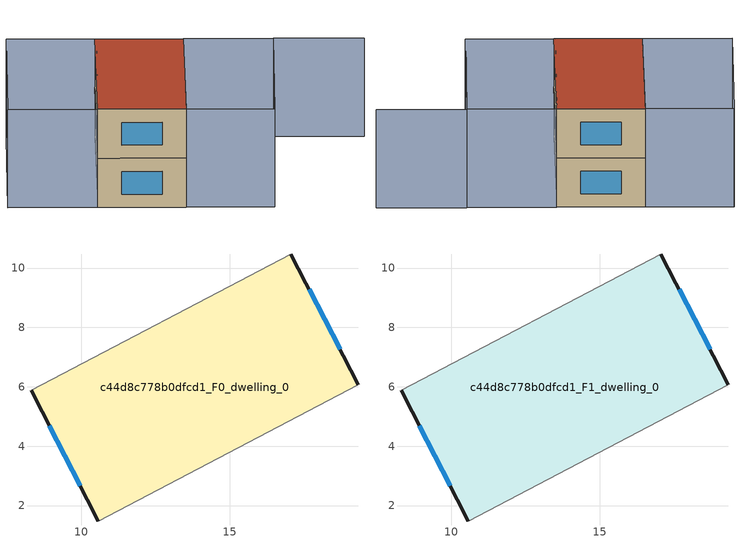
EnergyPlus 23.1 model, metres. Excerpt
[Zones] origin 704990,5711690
c44d8c778b0dfcd1_F0_dwelling_0
 floor ground (EU_floor_Construction): 17.06,10.47 19.33,6.07 10.58,1.48 8.31,5.89 z0
 wall outside (EU_wall_Construction): 19.33,6.07 17.06,10.47 / 8.31,5.89 10.58,1.48 z0:3
 wall adiabatic (EU_wall_Construction): 17.06,10.47 8.31,5.89 / 10.58,1.48 19.33,6.07 z0:3
 window (EU_Window_Construction): 18.72,7.26 17.68,9.28 / 8.93,4.7 9.97,2.67 z0.81:2.19
c44d8c778b0dfcd1_F1_dwelling_0
 floor to c44d8c778b0dfcd1_F0_dwelling_0 (EU_floor_Construction): 17.06,10.47 19.33,6.07 10.58,1.48 8.31,5.89 z3
 wall outside (EU_wall_Construction): 19.33,6.07 17.06,10.47 / 8.31,5.89 10.58,1.48 z3:6
 wall adiabatic (EU_wall_Construction): 17.06,10.47 8.31,5.89 / 10.58,1.48 19.33,6.07 z3:6
 window (EU_Window_Construction): 18.72,7.26 17.68,9.28 / 8.93,4.7 9.97,2.67 z3.81:5.19
 roof outside (EU_roof_Construction): 19.33,6.07 17.06,10.47 8.31,5.89 10.58,1.48 z6
shading: 12.85,-2.91 21.63,1.59 / 8.31,5.89 6,10.38 / 6,10.38 14.78,14.91 / 14.78,14.91 17.1,10.41 / 17.1,10.41 8.31,5.89 / 21.63,1.59 23.96,-2.94 / 19.33,6.07 21.63,1.59 / 21.63,1.59 12.84,-2.93 / 12.84,-2.93 10.54,1.55 / 10.54,1.55 19.33,6.07 z0:6
[Building]
EU S2 Campaign: North Axis=0; Terrain=City; Solar Distribution=FullExterior
[Site:Location]
London: Latitude=51.5; Longitude=-0.5; Time Zone=0; Elevation=25
[SizingPeriod:WeatherFileDays]
AnnualSizingPeriod: Begin Month=1; Begin Day of Month=1; End Month=12; End Day of Month=31; Day of Week for Start Day=Monday; Use Weather File Daylight Saving Period=No; Use Weather File Rain and Snow Indicators=No
[MATERIAL]
EU_InternalMass_Material: Roughness=MediumRough; Thickness=0.1; Conductivity=1; Density=1800; Specific Heat=900; Thermal Absorptance=0.9; Solar Absorptance=0.7; Visible Absorptance=0.7
[MATERIAL:NOMASS] Roughness=MediumRough; Thermal Absorptance=0.9; Solar Absorptance=0.7; Visible Absorptance=0.7
Name | Thermal Resistance
EU_wall_NoMass | 0.727863
EU_roof_NoMass | 0.773354
EU_floor_NoMass | 1.79329
[WINDOWMATERIAL:SIMPLEGLAZINGSYSTEM]
EU_Window_SimpleGlazing: UFactor=2.58614; Solar Heat Gain Coefficient=0.76; Visible Transmittance=0.76
[CONSTRUCTION]
EU_wall_Construction: EU_wall_NoMass
EU_roof_Construction: EU_roof_NoMass
EU_floor_Construction: EU_floor_NoMass
EU_Window_Construction: EU_Window_SimpleGlazing
EU_InternalMass_Construction: EU_InternalMass_Material
[ZONE] Type=1; Multiplier=1; Ceiling Height=autocalculate; Volume=146.909; Floor Area=autocalculate; Part of Total Floor Area=Yes
c44d8c778b0dfcd1_F0_dwelling_0; c44d8c778b0dfcd1_F1_dwelling_0
[INTERNALMASS] Construction=EU_InternalMass_Construction; Surface Area=48.9696
Name | Zone or ZoneList
c44d8c778b0dfcd1_F0_dwelling_0_EU_InternalMass | c44d8c778b0dfcd1_F0_dwelling_0
c44d8c778b0dfcd1_F1_dwelling_0_EU_InternalMass | c44d8c778b0dfcd1_F1_dwelling_0
[OTHEREQUIPMENT] Fuel Type=Electricity; Design Level Calculation Method=Watts/Area; Power per Zone Floor Area=1; Fraction Latent=0; Fraction Radiant=0; Fraction Lost=0; Carbon Dioxide Generation Rate=0; EndUse Subcategory=EU_Step8_InternalGains
Name | Zone or ZoneList or Space or SpaceList | Schedule
EU_Step8_InternalGain_c44d8c778b0dfcd1_F0_dwelling_0_f000 | c44d8c778b0dfcd1_F0_dwelling_0 | EU_Step8_GainSchedule_c44d8c778b0dfcd1_F0_dwelling_0_f000
EU_Step8_InternalGain_c44d8c778b0dfcd1_F1_dwelling_0_f000 | c44d8c778b0dfcd1_F1_dwelling_0 | EU_Step8_GainSchedule_c44d8c778b0dfcd1_F1_dwelling_0_f000
[ZONEVENTILATION:DESIGNFLOWRATE] Schedule=EU_AlwaysOn; Design Flow Rate Calculation Method=AirChanges/Hour; Air Changes per Hour=0.484901; Ventilation Type=Natural; Fan Pressure Rise=0; Fan Total Efficiency=1; Constant Term Coefficient=1; Temperature Term Coefficient=0; Velocity Term Coefficient=0; Velocity Squared Term Coefficient=0; Minimum Indoor Temperature=-100; Maximum Indoor Temperature=100; Delta Temperature=-100; Minimum Outdoor Temperature=-100; Maximum Outdoor Temperature=100; Maximum Wind Speed=40
Name | Zone or ZoneList or Space or SpaceList
EU_ConstantAir_c44d8c778b0dfcd1_F0_dwelling_0 | c44d8c778b0dfcd1_F0_dwelling_0
EU_ConstantAir_c44d8c778b0dfcd1_F1_dwelling_0 | c44d8c778b0dfcd1_F1_dwelling_0
[HVACTEMPLATE:THERMOSTAT] Constant Heating Setpoint=20; Constant Cooling Setpoint=50
EU_HeatOnly_c44d8c778b0dfcd1_F0_dwelling_0; EU_HeatOnly_c44d8c778b0dfcd1_F1_dwelling_0
[HVACTEMPLATE:ZONE:IDEALLOADSAIRSYSTEM] System Availability Schedule=EU_AlwaysOn; Maximum Heating Supply Air Temperature=50; Minimum Cooling Supply Air Temperature=13; Maximum Heating Supply Air Humidity Ratio=0.0156; Minimum Cooling Supply Air Humidity Ratio=0.0077; Heating Limit=NoLimit; Cooling Limit=NoLimit; Heating Availability Schedule=EU_AlwaysOn; Cooling Availability Schedule=EU_CoolingOff; Dehumidification Control Type=ConstantSensibleHeatRatio; Cooling Sensible Heat Ratio=0.7; Dehumidification Setpoint=60; Humidification Control Type=None; Humidification Setpoint=30; Outdoor Air Method=None; Outdoor Air Flow Rate per Person=0.00944; Outdoor Air Flow Rate per Zone Floor Area=0; Outdoor Air Flow Rate per Zone=0; Demand Controlled Ventilation Type=None; Outdoor Air Economizer Type=NoEconomizer; Heat Recovery Type=None; Sensible Heat Recovery Effectiveness=0.7; Latent Heat Recovery Effectiveness=0.65
Name | Template Thermostat
c44d8c778b0dfcd1_F0_dwelling_0 | EU_HeatOnly_c44d8c778b0dfcd1_F0_dwelling_0
c44d8c778b0dfcd1_F1_dwelling_0 | EU_HeatOnly_c44d8c778b0dfcd1_F1_dwelling_0
[SIZING:ZONE] Zone Cooling Design Supply Air Temperature Input Method=SupplyAirTemperature; Zone Cooling Design Supply Air Temperature=13; Zone Heating Design Supply Air Temperature Input Method=SupplyAirTemperature; Zone Heating Design Supply Air Temperature=50; Zone Cooling Design Supply Air Humidity Ratio=0.008; Zone Heating Design Supply Air Humidity Ratio=0.008; Cooling Design Air Flow Method=DesignDay; Cooling Design Air Flow Rate=0; Cooling Minimum Air Flow per Zone Floor Area=0.000762; Cooling Minimum Air Flow=0; Cooling Minimum Air Flow Fraction=0.2; Heating Design Air Flow Method=DesignDay; Heating Design Air Flow Rate=0; Heating Maximum Air Flow per Zone Floor Area=0.002032; Heating Maximum Air Flow=0.141576; Heating Maximum Air Flow Fraction=0.3; Account for Dedicated Outdoor Air System=No; Dedicated Outdoor Air System Control Strategy=NeutralSupplyAir; Dedicated Outdoor Air Low Setpoint Temperature for Design=autosize; Dedicated Outdoor Air High Setpoint Temperature for Design=autosize; Zone Load Sizing Method=Sensible Load Only No Latent Load; Zone Latent Cooling Design Supply Air Humidity Ratio Input Method=HumidityRatioDifference; Zone Cooling Design Supply Air Humidity Ratio Difference=0.005; Zone Latent Heating Design Supply Air Humidity Ratio Input Method=HumidityRatioDifference; Zone Humidification Design Supply Air Humidity Ratio Difference=0.005
c44d8c778b0dfcd1_F0_dwelling_0; c44d8c778b0dfcd1_F1_dwelling_0
[SCHEDULE:CONSTANT]
Name | Hourly Value
EU_AlwaysOn | 1
EU_CoolingOff | 0
[SCHEDULE:FILE] Column Number=1; Rows to Skip at Top=0; Number of Hours of Data=8760; Column Separator=Comma; Interpolate to Timestep=No; Minutes per Item=60; Adjust Schedule for Daylight Savings=Yes
Name | File
EU_Step8_GainSchedule_c44d8c778b0dfcd1_F0_dwelling_0_f000 | ../../schedules/c44d8c778b0dfcd1/c44d8c778b0dfcd1_F0_dwelling_0_f000_gain.csv
EU_Step8_GainSchedule_c44d8c778b0dfcd1_F1_dwelling_0_f000 | ../../schedules/c44d8c778b0dfcd1/c44d8c778b0dfcd1_F1_dwelling_0_f000_gain.csv
